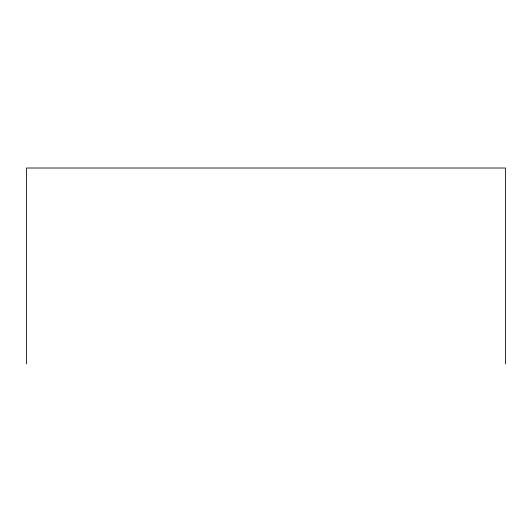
<?xml version="1.0" encoding="UTF-8"?>
<svg xmlns="http://www.w3.org/2000/svg" width="532" height="532" viewBox="0 0 532 532"><rect width="100%" height="100%" fill="white"/><g stroke="black" fill="none" stroke-linecap="round" stroke-linejoin="round"><path stroke-width="0.8" d="M505.4 363.988L505.4 168.012L26.6 168.012L26.6 363.988"/></g></svg>
